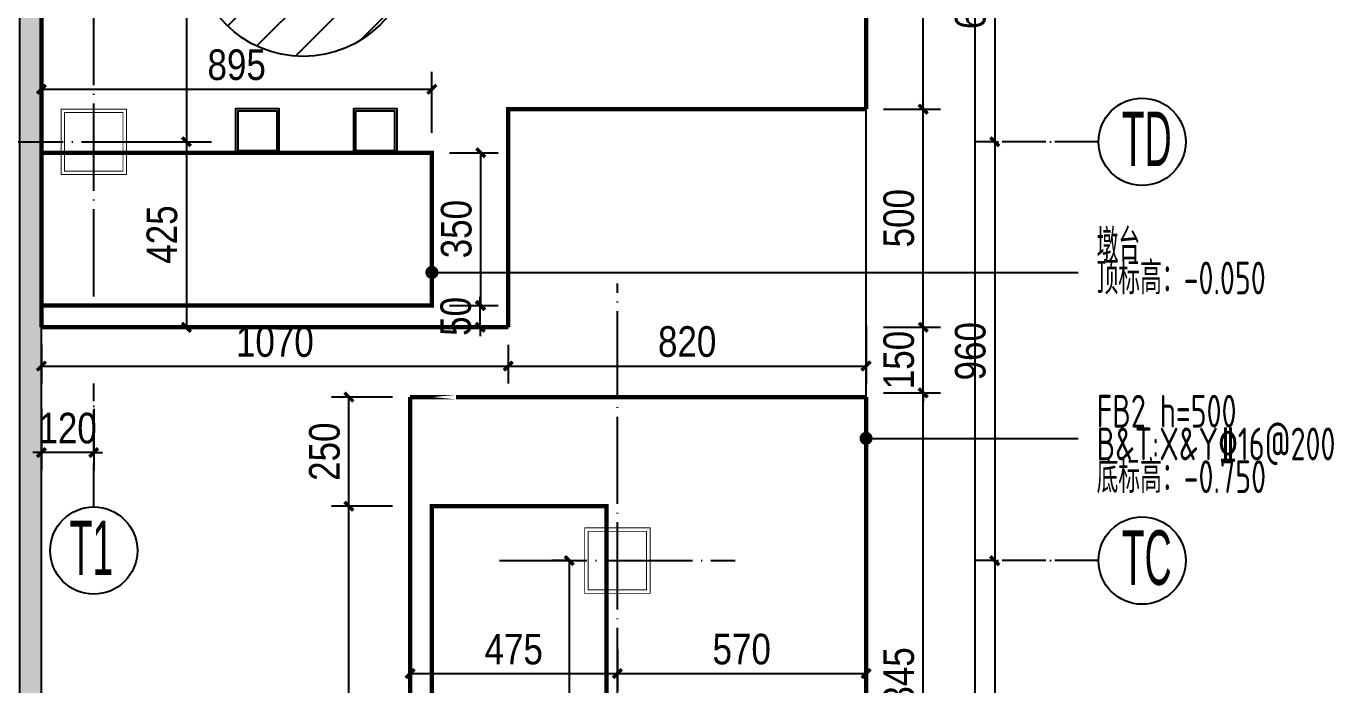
# Model space of a CAD drawing. Extents: x -40040 to 35635, y -182662 to -38118.
# Drawn here: x -5968 to -2971, y -93816 to -92307 of the extents above; entities that cross this region are included whole.
import ezdxf

# ---------------------------------------------------------------- set-up
doc = ezdxf.new("R2010")
doc.units = 0
doc.header["$LTSCALE"] = 1000
doc.header["$MEASUREMENT"] = 0
doc.linetypes.add('CENTER', pattern=[2, 1.25, -0.25, 0.25, -0.25])
doc.linetypes.add('DOTE', pattern=[2.42, 2, -0.2, 0.02, -0.2])
doc.layers.add('_0', color=7, linetype='Continuous', lineweight=25)
for name, color, linetype in [('A', 163, 'CENTER'), ('A-FLOR-STRS', 54, 'Continuous'), ('A-FURN-PATT-251', 251, 'Continuous'), ('A-SECT-005', 5, 'Continuous'), ('A-WALL-FULL', 5, 'Continuous'), ('AXIS', 3, 'Continuous'), ('GL', 131, 'Continuous'), ('JC', 7, 'Continuous'), ('核对', 2, 'Continuous')]:
    doc.layers.add(name, color=color, linetype=linetype)
doc.styles.add('DIM_T3', font='ARIALN.TTF')
doc.styles.get("Standard").update_dxf_attribs({"font": 'tssdengs.shx', "width": 0.7, "bigfont": 'tssdchn.shx'})
doc.dimstyles.new('_TCH_ARCH&&20', dxfattribs={"dimtxt": 70, "dimasz": 20, "dimexe": 40, "dimexo": 40, "dimgap": 20, "dimtad": 1, "dimdec": 0, "dimzin": 0, "dimdsep": 46, "dimtxsty": 'DIM_T3', "dimblk": 'ARCHTICK', "dimcen": 0.09, "dimclrd": 6, "dimclre": 6, "dimclrt": 6, "dimazin": 2, "dimtfac": 1, "dimtdec": 0, "dimtix": 1, "dimtmove": 2, "dimatfit": 3, "dimfxl": 100, "dimfxlon": 1, "dimtolj": 1, "dimtzin": 0, "dimarcsym": 0})

# ---------------------------------------------------------------- blocks, each defined once
blk = doc.blocks.new('basesisi')
at = {"layer": 'A-FURN-PATT-251'}
h = blk.add_hatch(color=256, dxfattribs=at)
h.dxf.hatch_style = 1
h.paths.add_polyline_path([(28193.4, -83147.1), (27933.4, -83147.1), (27933.4, -83197.1), (28243.4, -83197.1), (28243.4, -78867.1), (28193.4, -78867.1)])
blk.add_lwpolyline([(28193.4, -83147.1), (27933.4, -83147.1), (27933.4, -83197.1), (28243.4, -83197.1), (28243.4, -78867.1), (28193.4, -78867.1), (28193.4, -83147.1)], dxfattribs=at)
blk = doc.blocks.new('_ArchTick')
at = {"color": 0, "linetype": 'ByBlock', "const_width": 0.4}
blk.add_lwpolyline([(-0.5, -0.5), (0.5, 0.5)], dxfattribs=at)
blk = doc.blocks.new('*D882')
at = {"layer": 'Defpoints', "color": 0, "transparency": 16777216}
for p in [(-4043.3, -118147.1), (-3912.3, -118147.1), (-4088.3, -119491.7)]:
    blk.add_point(p, dxfattribs=at)
at = {"layer": 'JC', "color": 6, "lineweight": -2, "transparency": 16777216}
for p, q in [((-4003.3, -118147.1), (-3872.3, -118147.1)), ((-3912.3, -119491.7), (-3912.3, -118147.1)), ((-4048.3, -119491.7), (-3872.3, -119491.7))]:
    blk.add_line(p, q, dxfattribs=at)
at = {"layer": 'JC', "color": 6, "lineweight": -2, "transparency": 16777216, "xscale": 20, "yscale": 20, "zscale": 20}
for p, rotation in [((-3912.3, -118147.1), 90), ((-3912.3, -119491.7), 270)]:
    blk.add_blockref('_ArchTick', p, dxfattribs=dict(at, rotation=rotation))
at = {"layer": 'JC', "color": 6, "transparency": 16777216, "insert": (-3968, -118819.4), "char_height": 70, "attachment_point": 5, "rotation": 90, "style": 'DIM_T3'}
blk.add_mtext('\\A1;1345', dxfattribs=at)
blk = doc.blocks.new('*D883')
at = {"layer": 'Defpoints', "color": 0, "transparency": 16777216}
for p in [(-4043.3, -117997.1), (-3912.3, -117997.1), (-4043.3, -118147.1)]:
    blk.add_point(p, dxfattribs=at)
at = {"layer": 'JC', "color": 6, "lineweight": -2, "transparency": 16777216}
for p, q in [((-4003.3, -117997.1), (-3872.3, -117997.1)), ((-3912.3, -117997.1), (-3912.3, -117977.1)), ((-3912.3, -118147.1), (-3912.3, -117997.1)), ((-4003.3, -118147.1), (-3872.3, -118147.1)), ((-3912.3, -118147.1), (-3912.3, -118167.1))]:
    blk.add_line(p, q, dxfattribs=at)
at = {"layer": 'JC', "color": 6, "lineweight": -2, "transparency": 16777216, "xscale": 20, "yscale": 20, "zscale": 20}
for p, rotation in [((-3912.3, -117997.1), 270), ((-3912.3, -118147.1), 90)]:
    blk.add_blockref('_ArchTick', p, dxfattribs=dict(at, rotation=rotation))
at = {"layer": 'JC', "color": 6, "transparency": 16777216, "insert": (-3968, -118072.1), "char_height": 70, "attachment_point": 5, "rotation": 90, "style": 'DIM_T3'}
blk.add_mtext('\\A1;150', dxfattribs=at)
blk = doc.blocks.new('*D884')
at = {"layer": 'Defpoints', "color": 0, "transparency": 16777216}
for p in [(-4043.3, -117497.2), (-3912.3, -117497.2), (-4043.3, -117997.1)]:
    blk.add_point(p, dxfattribs=at)
at = {"layer": 'JC', "color": 6, "lineweight": -2, "transparency": 16777216}
for p, q in [((-4003.3, -117497.2), (-3872.3, -117497.2)), ((-3912.3, -117997.1), (-3912.3, -117497.2)), ((-4003.3, -117997.1), (-3872.3, -117997.1))]:
    blk.add_line(p, q, dxfattribs=at)
at = {"layer": 'JC', "color": 6, "lineweight": -2, "transparency": 16777216, "xscale": 20, "yscale": 20, "zscale": 20}
for p, rotation in [((-3912.3, -117497.2), 90), ((-3912.3, -117997.1), 270)]:
    blk.add_blockref('_ArchTick', p, dxfattribs=dict(at, rotation=rotation))
at = {"layer": 'JC', "color": 6, "transparency": 16777216, "insert": (-3968, -117747.2), "char_height": 70, "attachment_point": 5, "rotation": 90, "style": 'DIM_T3'}
blk.add_mtext('\\A1;500', dxfattribs=at)
blk = doc.blocks.new('*D885')
at = {"layer": 'Defpoints', "color": 0, "transparency": 16777216}
for p in [(-4088.3, -116921.7), (-3912.3, -116921.7), (-4043.3, -117497.2)]:
    blk.add_point(p, dxfattribs=at)
at = {"layer": 'JC', "color": 6, "lineweight": -2, "transparency": 16777216}
for p, q in [((-4048.3, -116921.7), (-3872.3, -116921.7)), ((-3912.3, -117497.2), (-3912.3, -116921.7)), ((-4003.3, -117497.2), (-3872.3, -117497.2))]:
    blk.add_line(p, q, dxfattribs=at)
at = {"layer": 'JC', "color": 6, "lineweight": -2, "transparency": 16777216, "xscale": 20, "yscale": 20, "zscale": 20}
for p, rotation in [((-3912.3, -116921.7), 90), ((-3912.3, -117497.2), 270)]:
    blk.add_blockref('_ArchTick', p, dxfattribs=dict(at, rotation=rotation))
at = {"layer": 'JC', "color": 6, "transparency": 16777216, "insert": (-3967.8, -117209.5), "char_height": 70, "attachment_point": 5, "rotation": 90, "style": 'DIM_T3'}
blk.add_mtext('\\A1;575', dxfattribs=at)
blk = doc.blocks.new('*D903')
at = {"layer": 'Defpoints', "color": 0, "transparency": 16777216}
for p in [(-5933.3, -117997.1), (-4863.3, -117997.1), (-4863.3, -118085.9)]:
    blk.add_point(p, dxfattribs=at)
at = {"layer": 'JC', "color": 6, "lineweight": -2, "transparency": 16777216}
for p, q in [((-5933.3, -118037.1), (-5933.3, -118125.9)), ((-4863.3, -118037.1), (-4863.3, -118125.9)), ((-5933.3, -118085.9), (-4863.3, -118085.9))]:
    blk.add_line(p, q, dxfattribs=at)
at = {"layer": 'JC', "color": 6, "lineweight": -2, "transparency": 16777216, "xscale": 20, "yscale": 20, "zscale": 20, "rotation": 180}
blk.add_blockref('_ArchTick', (-5933.3, -118085.9), dxfattribs=at)
at = {"layer": 'JC', "color": 6, "lineweight": -2, "transparency": 16777216, "xscale": 20, "yscale": 20, "zscale": 20}
blk.add_blockref('_ArchTick', (-4863.3, -118085.9), dxfattribs=at)
at = {"layer": 'JC', "color": 6, "transparency": 16777216, "insert": (-5398.3, -118030.2), "char_height": 70, "attachment_point": 5, "style": 'DIM_T3'}
blk.add_mtext('\\A1;1070', dxfattribs=at)
blk = doc.blocks.new('*D892')
at = {"layer": 'Defpoints', "color": 0, "transparency": 16777216}
for p in [(-4043.3, -117953.2), (-4863.3, -117997.1), (-4043.3, -118085.9)]:
    blk.add_point(p, dxfattribs=at)
at = {"layer": 'JC', "color": 6, "lineweight": -2, "transparency": 16777216}
for p, q in [((-4043.3, -117993.2), (-4043.3, -118125.9)), ((-4863.3, -118037.1), (-4863.3, -118125.9)), ((-4863.3, -118085.9), (-4043.3, -118085.9))]:
    blk.add_line(p, q, dxfattribs=at)
at = {"layer": 'JC', "color": 6, "lineweight": -2, "transparency": 16777216, "xscale": 20, "yscale": 20, "zscale": 20, "rotation": 180}
blk.add_blockref('_ArchTick', (-4863.3, -118085.9), dxfattribs=at)
at = {"layer": 'JC', "color": 6, "lineweight": -2, "transparency": 16777216, "xscale": 20, "yscale": 20, "zscale": 20}
blk.add_blockref('_ArchTick', (-4043.3, -118085.9), dxfattribs=at)
at = {"layer": 'JC', "color": 6, "transparency": 16777216, "insert": (-4453.3, -118030.2), "char_height": 70, "attachment_point": 5, "style": 'DIM_T3'}
blk.add_mtext('\\A1;820', dxfattribs=at)
blk = doc.blocks.new('*D869')
at = {"layer": 'Defpoints', "color": 0, "transparency": 16777216}
for p in [(-5088.3, -118694.5), (-4613.3, -118694.5), (-4613.3, -118790.6)]:
    blk.add_point(p, dxfattribs=at)
at = {"layer": 'JC', "color": 6, "lineweight": -2, "transparency": 16777216}
for p, q in [((-5088.3, -118734.5), (-5088.3, -118830.6)), ((-4613.3, -118734.5), (-4613.3, -118830.6)), ((-5088.3, -118790.6), (-4613.3, -118790.6))]:
    blk.add_line(p, q, dxfattribs=at)
at = {"layer": 'JC', "color": 6, "lineweight": -2, "transparency": 16777216, "xscale": 20, "yscale": 20, "zscale": 20, "rotation": 180}
blk.add_blockref('_ArchTick', (-5088.3, -118790.6), dxfattribs=at)
at = {"layer": 'JC', "color": 6, "lineweight": -2, "transparency": 16777216, "xscale": 20, "yscale": 20, "zscale": 20}
blk.add_blockref('_ArchTick', (-4613.3, -118790.6), dxfattribs=at)
at = {"layer": 'JC', "color": 6, "transparency": 16777216, "insert": (-4850.8, -118735), "char_height": 70, "attachment_point": 5, "style": 'DIM_T3'}
blk.add_mtext('\\A1;475', dxfattribs=at)
blk = doc.blocks.new('*D870')
at = {"layer": 'Defpoints', "color": 0, "transparency": 16777216}
for p in [(-4613.3, -118694.5), (-4043.3, -118690.7), (-4043.3, -118790.6)]:
    blk.add_point(p, dxfattribs=at)
at = {"layer": 'JC', "color": 6, "lineweight": -2, "transparency": 16777216}
for p, q in [((-4613.3, -118734.5), (-4613.3, -118830.6)), ((-4043.3, -118730.7), (-4043.3, -118830.6)), ((-4613.3, -118790.6), (-4043.3, -118790.6))]:
    blk.add_line(p, q, dxfattribs=at)
at = {"layer": 'JC', "color": 6, "lineweight": -2, "transparency": 16777216, "xscale": 20, "yscale": 20, "zscale": 20, "rotation": 180}
blk.add_blockref('_ArchTick', (-4613.3, -118790.6), dxfattribs=at)
at = {"layer": 'JC', "color": 6, "lineweight": -2, "transparency": 16777216, "xscale": 20, "yscale": 20, "zscale": 20}
blk.add_blockref('_ArchTick', (-4043.3, -118790.6), dxfattribs=at)
at = {"layer": 'JC', "color": 6, "transparency": 16777216, "insert": (-4328.3, -118734.9), "char_height": 70, "attachment_point": 5, "style": 'DIM_T3'}
blk.add_mtext('\\A1;570', dxfattribs=at)
blk = doc.blocks.new('*D897')
at = {"layer": 'Defpoints', "color": 0, "transparency": 16777216}
for p in [(-5687.9, -116547.2), (-5687.9, -117572.2), (-5601, -117572.2)]:
    blk.add_point(p, dxfattribs=at)
at = {"layer": 'JC', "color": 6, "lineweight": -2, "transparency": 16777216}
for p, q in [((-5647.9, -116547.2), (-5561, -116547.2)), ((-5601, -116547.2), (-5601, -117572.2)), ((-5647.9, -117572.2), (-5561, -117572.2))]:
    blk.add_line(p, q, dxfattribs=at)
at = {"layer": 'JC', "color": 6, "lineweight": -2, "transparency": 16777216, "xscale": 20, "yscale": 20, "zscale": 20}
for p, rotation in [((-5601, -116547.2), 90), ((-5601, -117572.2), 270)]:
    blk.add_blockref('_ArchTick', p, dxfattribs=dict(at, rotation=rotation))
at = {"layer": 'JC', "color": 6, "transparency": 16777216, "insert": (-5656.8, -117059.7), "char_height": 70, "attachment_point": 5, "rotation": 90, "style": 'DIM_T3'}
blk.add_mtext('\\A1;1025', dxfattribs=at)
blk = doc.blocks.new('*D898')
at = {"layer": 'Defpoints', "color": 0, "transparency": 16777216}
for p in [(-5687.9, -117572.2), (-5601, -117997.1), (-5601, -117997.1)]:
    blk.add_point(p, dxfattribs=at)
at = {"layer": 'JC', "color": 6, "lineweight": -2, "transparency": 16777216}
for p, q in [((-5647.9, -117572.2), (-5561, -117572.2)), ((-5601, -117572.2), (-5601, -117997.1)), ((-5641, -117997.1), (-5641, -117997.1))]:
    blk.add_line(p, q, dxfattribs=at)
at = {"layer": 'JC', "color": 6, "lineweight": -2, "transparency": 16777216, "xscale": 20, "yscale": 20, "zscale": 20}
for p, rotation in [((-5601, -117572.2), 90), ((-5601, -117997.1), 270)]:
    blk.add_blockref('_ArchTick', p, dxfattribs=dict(at, rotation=rotation))
at = {"layer": 'JC', "color": 6, "transparency": 16777216, "insert": (-5656.8, -117784.7), "char_height": 70, "attachment_point": 5, "rotation": 90, "style": 'DIM_T3'}
blk.add_mtext('\\A1;425', dxfattribs=at)
blk = doc.blocks.new('*D852')
at = {"layer": 'Defpoints', "color": 0, "transparency": 16777216}
for p in [(-4955.1, -117947.2), (-4927.6, -117947.2), (-4955.1, -117997.1)]:
    blk.add_point(p, dxfattribs=at)
at = {"layer": '核对', "color": 6, "lineweight": -2, "transparency": 16777216}
for p, q in [((-4927.6, -117947.2), (-4927.6, -117927.2)), ((-4927.6, -117947.2), (-4887.6, -117947.2)), ((-4927.6, -117997.1), (-4927.6, -117947.2)), ((-4927.6, -117997.1), (-4887.6, -117997.1)), ((-4927.6, -117997.1), (-4927.6, -118017.1))]:
    blk.add_line(p, q, dxfattribs=at)
at = {"layer": '核对', "color": 6, "lineweight": -2, "transparency": 16777216, "xscale": 20, "yscale": 20, "zscale": 20}
for p, rotation in [((-4927.6, -117947.2), 270), ((-4927.6, -117997.1), 90)]:
    blk.add_blockref('_ArchTick', p, dxfattribs=dict(at, rotation=rotation))
at = {"layer": '核对', "color": 6, "transparency": 16777216, "insert": (-4983.4, -117972.2), "char_height": 70, "attachment_point": 5, "rotation": 90, "style": 'DIM_T3'}
blk.add_mtext('\\A1;50', dxfattribs=at)
blk = doc.blocks.new('*D853')
at = {"layer": 'Defpoints', "color": 0, "transparency": 16777216}
for p in [(-5038.3, -117597.2), (-4926.5, -117597.2), (-5038.3, -117947.2)]:
    blk.add_point(p, dxfattribs=at)
at = {"layer": '核对', "color": 6, "lineweight": -2, "transparency": 16777216}
for p, q in [((-4998.3, -117597.2), (-4886.5, -117597.2)), ((-4926.5, -117947.2), (-4926.5, -117597.2)), ((-4998.3, -117947.2), (-4886.5, -117947.2))]:
    blk.add_line(p, q, dxfattribs=at)
at = {"layer": '核对', "color": 6, "lineweight": -2, "transparency": 16777216, "xscale": 20, "yscale": 20, "zscale": 20}
for p, rotation in [((-4926.5, -117597.2), 90), ((-4926.5, -117947.2), 270)]:
    blk.add_blockref('_ArchTick', p, dxfattribs=dict(at, rotation=rotation))
at = {"layer": '核对', "color": 6, "transparency": 16777216, "insert": (-4982.2, -117772.2), "char_height": 70, "attachment_point": 5, "rotation": 90, "style": 'DIM_T3'}
blk.add_mtext('\\A1;350', dxfattribs=at)
blk = doc.blocks.new('*D854')
at = {"layer": 'Defpoints', "color": 0, "transparency": 16777216}
for p in [(-5038.3, -117451.7), (-5933.3, -117597.2), (-5038.3, -117597.2)]:
    blk.add_point(p, dxfattribs=at)
at = {"layer": '核对', "color": 6, "lineweight": -2, "transparency": 16777216}
for p, q in [((-5933.3, -117551.7), (-5933.3, -117411.7)), ((-5038.3, -117551.7), (-5038.3, -117411.7)), ((-5933.3, -117451.7), (-5038.3, -117451.7))]:
    blk.add_line(p, q, dxfattribs=at)
at = {"layer": '核对', "color": 6, "lineweight": -2, "transparency": 16777216, "xscale": 20, "yscale": 20, "zscale": 20, "rotation": 180}
blk.add_blockref('_ArchTick', (-5933.3, -117451.7), dxfattribs=at)
at = {"layer": '核对', "color": 6, "lineweight": -2, "transparency": 16777216, "xscale": 20, "yscale": 20, "zscale": 20}
blk.add_blockref('_ArchTick', (-5038.3, -117451.7), dxfattribs=at)
at = {"layer": '核对', "color": 6, "transparency": 16777216, "insert": (-5485.8, -117395.9), "char_height": 70, "attachment_point": 5, "style": 'DIM_T3'}
blk.add_mtext('\\A1;895', dxfattribs=at)
blk = doc.blocks.new('*D900')
at = {"layer": 'Defpoints', "color": 0, "transparency": 16777216}
for p in [(-5228.5, -118407.2), (-5038.3, -118407.2), (-5038.3, -120017.2)]:
    blk.add_point(p, dxfattribs=at)
at = {"layer": 'JC', "color": 6, "lineweight": -2, "transparency": 16777216}
for p, q in [((-5128.5, -118407.2), (-5268.5, -118407.2)), ((-5228.5, -120017.2), (-5228.5, -118407.2)), ((-5128.5, -120017.2), (-5268.5, -120017.2))]:
    blk.add_line(p, q, dxfattribs=at)
at = {"layer": 'JC', "color": 6, "lineweight": -2, "transparency": 16777216, "xscale": 20, "yscale": 20, "zscale": 20}
for p, rotation in [((-5228.5, -118407.2), 90), ((-5228.5, -120017.2), 270)]:
    blk.add_blockref('_ArchTick', p, dxfattribs=dict(at, rotation=rotation))
at = {"layer": 'JC', "color": 6, "transparency": 16777216, "insert": (-5284.3, -119212.2), "char_height": 70, "attachment_point": 5, "rotation": 90, "style": 'DIM_T3'}
blk.add_mtext('\\A1;1610', dxfattribs=at)
blk = doc.blocks.new('*D858')
at = {"layer": 'Defpoints', "color": 0, "transparency": 16777216}
for p in [(-5228.5, -118157.1), (-5088.3, -118157.1), (-5038.3, -118407.2)]:
    blk.add_point(p, dxfattribs=at)
at = {"layer": '核对', "color": 6, "lineweight": -2, "transparency": 16777216}
for p, q in [((-5128.5, -118157.1), (-5268.5, -118157.1)), ((-5228.5, -118407.2), (-5228.5, -118157.1)), ((-5128.5, -118407.2), (-5268.5, -118407.2))]:
    blk.add_line(p, q, dxfattribs=at)
at = {"layer": '核对', "color": 6, "lineweight": -2, "transparency": 16777216, "xscale": 20, "yscale": 20, "zscale": 20}
for p, rotation in [((-5228.5, -118157.1), 90), ((-5228.5, -118407.2), 270)]:
    blk.add_blockref('_ArchTick', p, dxfattribs=dict(at, rotation=rotation))
at = {"layer": '核对', "color": 6, "transparency": 16777216, "insert": (-5284.3, -118282.2), "char_height": 70, "attachment_point": 5, "rotation": 90, "style": 'DIM_T3'}
blk.add_mtext('\\A1;250', dxfattribs=at)
blk = doc.blocks.new('*D847')
at = {"layer": 'Defpoints', "color": 0, "transparency": 16777216}
for p in [(-4688.3, -118531.7), (-4723.4, -119491.7), (-4433.3, -119491.7)]:
    blk.add_point(p, dxfattribs=at)
at = {"layer": 'JC', "color": 6, "lineweight": -2, "transparency": 16777216}
for p, q in [((-4728.3, -118531.7), (-4763.4, -118531.7)), ((-4723.4, -118531.7), (-4723.4, -119491.7)), ((-4473.3, -119491.7), (-4763.4, -119491.7))]:
    blk.add_line(p, q, dxfattribs=at)
at = {"layer": 'JC', "color": 6, "lineweight": -2, "transparency": 16777216, "xscale": 20, "yscale": 20, "zscale": 20}
for p, rotation in [((-4723.4, -118531.7), 90), ((-4723.4, -119491.7), 270)]:
    blk.add_blockref('_ArchTick', p, dxfattribs=dict(at, rotation=rotation))
at = {"layer": 'JC', "color": 6, "transparency": 16777216, "insert": (-4779.1, -119011.7), "char_height": 70, "attachment_point": 5, "rotation": 90, "style": 'DIM_T3'}
blk.add_mtext('\\A1;960', dxfattribs=at)
blk = doc.blocks.new('*D842')
at = {"layer": 'Defpoints', "color": 0, "transparency": 16777216}
for p in [(-3748.4, -116921.7), (-3748.4, -117572.2), (-3748.4, -117572.2)]:
    blk.add_point(p, dxfattribs=at)
at = {"layer": '核对', "color": 6, "lineweight": -2, "transparency": 16777216}
for p, q in [((-3748.4, -116921.7), (-3788.4, -116921.7)), ((-3748.4, -116921.7), (-3748.4, -117572.2)), ((-3748.4, -117572.2), (-3788.4, -117572.2))]:
    blk.add_line(p, q, dxfattribs=at)
at = {"layer": '核对', "color": 6, "lineweight": -2, "transparency": 16777216, "xscale": 20, "yscale": 20, "zscale": 20}
for p, rotation in [((-3748.4, -116921.7), 90), ((-3748.4, -117572.2), 270)]:
    blk.add_blockref('_ArchTick', p, dxfattribs=dict(at, rotation=rotation))
at = {"layer": '核对', "color": 6, "transparency": 16777216, "insert": (-3804.1, -117247), "char_height": 70, "attachment_point": 5, "rotation": 90, "style": 'DIM_T3'}
blk.add_mtext('\\A1;650', dxfattribs=at)
blk = doc.blocks.new('*D843')
at = {"layer": 'Defpoints', "color": 0, "transparency": 16777216}
for p in [(-3748.4, -117572.2), (-3748.4, -118531.7), (-3748.4, -118531.7)]:
    blk.add_point(p, dxfattribs=at)
at = {"layer": '核对', "color": 6, "lineweight": -2, "transparency": 16777216}
for p, q in [((-3748.4, -117572.2), (-3788.4, -117572.2)), ((-3748.4, -117572.2), (-3748.4, -118531.7)), ((-3748.4, -118531.7), (-3788.4, -118531.7))]:
    blk.add_line(p, q, dxfattribs=at)
at = {"layer": '核对', "color": 6, "lineweight": -2, "transparency": 16777216, "xscale": 20, "yscale": 20, "zscale": 20}
for p, rotation in [((-3748.4, -117572.2), 90), ((-3748.4, -118531.7), 270)]:
    blk.add_blockref('_ArchTick', p, dxfattribs=dict(at, rotation=rotation))
at = {"layer": '核对', "color": 6, "transparency": 16777216, "insert": (-3804.1, -118052), "char_height": 70, "attachment_point": 5, "rotation": 90, "style": 'DIM_T3'}
blk.add_mtext('\\A1;960', dxfattribs=at)
blk = doc.blocks.new('*D844')
at = {"layer": 'Defpoints', "color": 0, "transparency": 16777216}
for p in [(-3748.4, -118531.7), (-3748.4, -119491.7), (-3651.9, -119491.7)]:
    blk.add_point(p, dxfattribs=at)
at = {"layer": '核对', "color": 6, "lineweight": -2, "transparency": 16777216}
for p, q in [((-3748.4, -118531.7), (-3788.4, -118531.7)), ((-3748.4, -118531.7), (-3748.4, -119491.7)), ((-3691.9, -119491.7), (-3788.4, -119491.7))]:
    blk.add_line(p, q, dxfattribs=at)
at = {"layer": '核对', "color": 6, "lineweight": -2, "transparency": 16777216, "xscale": 20, "yscale": 20, "zscale": 20}
for p, rotation in [((-3748.4, -118531.7), 90), ((-3748.4, -119491.7), 270)]:
    blk.add_blockref('_ArchTick', p, dxfattribs=dict(at, rotation=rotation))
at = {"layer": '核对', "color": 6, "transparency": 16777216, "insert": (-3804.1, -119011.7), "char_height": 70, "attachment_point": 5, "rotation": 90, "style": 'DIM_T3'}
blk.add_mtext('\\A1;960', dxfattribs=at)
blk = doc.blocks.new('*D839')
at = {"layer": 'Defpoints', "color": 0, "transparency": 16777216}
for p in [(-5933.3, -118085.9), (-5813.3, -118085.9), (-5933.3, -118284.2)]:
    blk.add_point(p, dxfattribs=at)
at = {"layer": '核对', "color": 6, "lineweight": -2, "transparency": 16777216}
for p, q in [((-5933.3, -118184.2), (-5933.3, -118324.2)), ((-5813.3, -118184.2), (-5813.3, -118324.2)), ((-5933.3, -118284.2), (-5953.3, -118284.2)), ((-5813.3, -118284.2), (-5933.3, -118284.2)), ((-5813.3, -118284.2), (-5793.3, -118284.2))]:
    blk.add_line(p, q, dxfattribs=at)
at = {"layer": '核对', "color": 6, "lineweight": -2, "transparency": 16777216, "xscale": 20, "yscale": 20, "zscale": 20}
blk.add_blockref('_ArchTick', (-5933.3, -118284.2), dxfattribs=at)
at = {"layer": '核对', "color": 6, "lineweight": -2, "transparency": 16777216, "xscale": 20, "yscale": 20, "zscale": 20, "rotation": 180}
blk.add_blockref('_ArchTick', (-5813.3, -118284.2), dxfattribs=at)
at = {"layer": '核对', "color": 6, "transparency": 16777216, "insert": (-5873.3, -118228.5), "char_height": 70, "attachment_point": 5, "style": 'DIM_T3'}
blk.add_mtext('\\A1;120', dxfattribs=at)
blk = doc.blocks.new('00')
at = {"layer": 'A', "ltscale": 0.3}
for p, q in [((28518.3, -127585.9), (28518.3, -113480.5)), ((30408.3, -127585.9), (30408.3, -113480.5))]:
    blk.add_line(p, q, dxfattribs=at)
blk = doc.blocks.new('shuijinnb')
at = {"layer": 'A-SECT-005'}
h = blk.add_hatch(dxfattribs=at)
h.set_pattern_fill('ANSI31', color=1, scale=50)
h.set_pattern_definition([(45, (-46462.45, 1104.22), (-56.1266, 56.1266), [])])
edge = h.paths.add_edge_path()
edge.add_arc((-5333.3, -117126.7), 250, 0, 360)
edge = h.paths.add_edge_path()
edge.add_arc((-5693.3, -123676.7), 250, 0, 360)
edge = h.paths.add_edge_path()
edge.add_arc((-5143.3, -124276.7), 250, 0, 360)
at = {"layer": 'A-SECT-005', "color": 1}
blk.add_circle((-5333.3, -117126.7), 250, dxfattribs=at)
blk = doc.blocks.new('TZ')
at = {"layer": 'GL', "color": 3, "linetype": 'DOTE', "ltscale": 0.05}
for p, q in [((15995, -117572.2), (15712.3, -117572.2)), ((13692.3, -118408.7), (13692.3, -118125.9)), ((15995, -118531.7), (15712.3, -118531.7))]:
    blk.add_line(p, q, dxfattribs=at)
at = {"layer": 'GL', "color": 3}
for centre in [(16095, -117572.2), (13692.3, -118508.7), (16095, -118531.7)]:
    blk.add_circle(centre, 100, dxfattribs=at)
at = {"layer": 'GL', "color": 3, "style": 'DIM_T3', "width": 0.6}
for s, p in [('TD', (16048.2, -117627.8)), ('T1', (13636.7, -118565)), ('TC', (16048.2, -118587.3))]:
    blk.add_text(s, height=125, dxfattribs=at).set_placement(p)
blk = doc.blocks.new('MZ100')
at = {"layer": '核对', "color": 3}
for points in [[(-40891.1, -80762.1), (-40791.1, -80762.1), (-40791.1, -80662.1), (-40891.1, -80662.1)], [(-40886.1, -80757.1), (-40796.1, -80757.1), (-40796.1, -80667.1), (-40886.1, -80667.1)]]:
    blk.add_lwpolyline(points, close=True, dxfattribs=at)
blk = doc.blocks.new('JC20260725')
at = {"layer": 'AXIS', "color": 2, "linetype": 'DOTE', "ltscale": 0.1}
for p, q in [((-5813.3, -117926.5), (-5813.3, -116937.2)), ((-6083.3, -117572.2), (-5543.3, -117572.2)), ((-4613.3, -118886), (-4613.3, -117896.7)), ((-4883.3, -118531.7), (-4343.3, -118531.7))]:
    blk.add_line(p, q, dxfattribs=at)
at = {"layer": 'GL'}
blk.add_line((-4538.3, -117497.2), (-4088.3, -117497.2), dxfattribs=at)
at = {"layer": 'GL', "color": 3}
blk.add_line((-5038.3, -117871.4), (-3557.3, -117871.4), dxfattribs=at)
at = {"layer": 'GL', "color": 7}
blk.add_line((-4043.3, -118251.6), (-3557.3, -118251.6), dxfattribs=at)
at = {"layer": 'GL', "color": 3, "const_width": 2}
for points in [[(-5888.3, -117497.2), (-5738.3, -117497.2), (-5738.3, -117647.2), (-5888.3, -117647.2)], [(-5880.3, -117505.2), (-5746.3, -117505.2), (-5746.3, -117639.2), (-5880.3, -117639.2)], [(-4688.3, -118456.7), (-4538.3, -118456.7), (-4538.3, -118606.7), (-4688.3, -118606.7)], [(-4680.3, -118464.7), (-4546.3, -118464.7), (-4546.3, -118598.7), (-4680.3, -118598.7)]]:
    blk.add_lwpolyline(points, close=True, dxfattribs=at)
at = {"layer": 'GL', "color": 3, "const_width": 15}
blk.add_lwpolyline([(-5045.8, -117871.4, 1), (-5030.8, -117871.4, 1)], format="xyb", close=True, dxfattribs=at)
at = {"layer": 'GL', "color": 7, "const_width": 15}
blk.add_lwpolyline([(-4050.8, -118251.6, 1), (-4035.8, -118251.6, 1)], format="xyb", close=True, dxfattribs=at)
at = {"layer": 'JC', "color": 2, "const_width": 10}
for points in [[(-4043.3, -117497.2), (-4043.3, -116346.7), (-4863.3, -116346.7)], [(-5933.3, -116547.2), (-5933.3, -117997.1)], [(-4043.3, -117497.2), (-4863.3, -117497.2), (-4863.3, -117997.1)], [(-5088.3, -117997.1), (-5933.3, -117997.1)], [(-5088.3, -117997.1), (-4863.3, -117997.1)], [(-4983.3, -118157.1), (-4043.3, -118157.1)]]:
    blk.add_lwpolyline(points, dxfattribs=at)
at = {"layer": 'JC', "color": 9, "const_width": 10}
blk.add_lwpolyline([(-5038.3, -117597.2), (-5933.3, -117597.2), (-5933.3, -117947.2), (-5038.3, -117947.2)], close=True, dxfattribs=at)
at = {"layer": 'JC', "color": 40, "const_width": 10}
for points in [[(-5088.3, -118955.1), (-5088.3, -118157.1)], [(-4983.3, -118157.1), (-5088.3, -118157.1), (-4983.3, -118157.1)], [(-4043.3, -118955.1), (-4043.3, -118955.1), (-4043.3, -118157.1)]]:
    blk.add_lwpolyline(points, dxfattribs=at)
at = {"layer": 'JC', "color": 9, "const_width": 10}
blk.add_lwpolyline([(-5038.3, -118407.2), (-5038.3, -120017.2), (-4043.3, -120017.2), (-4043.3, -119867.2), (-4638.3, -119867.2), (-4638.3, -118407.2), (-5038.3, -118407.2)], dxfattribs=at)
at = {"layer": 'JC', "color": 3, "width": 0.7}
for s, p in [('墩台', (-3514.9, -117846.7)), ('顶标高：-0.050', (-3514.9, -117921.7))]:
    blk.add_text(s, height=75, dxfattribs=at).set_placement(p)
at = {"layer": 'JC', "color": 7, "width": 0.7}
for s, p in [('FB2 h=500', (-3514.9, -118226.9)), ('B&T:X&Y%%13216@200 ', (-3514.9, -118301.9)), ('底标高：-0.750', (-3514.9, -118376.9))]:
    blk.add_text(s, height=75, dxfattribs=at).set_placement(p)
at = {"layer": 'JC', "color": 2}
for base, p1, p2, override, picture, middle in [((-5601, -117572.2), (-5687.9, -116547.2), (-5687.9, -117572.2), {"dimexo": 40, "dimfxl": 1.5, "dimfxlon": 0}, '*D897', (-5656.8, -117059.7)), ((-3912.25, -116921.7498), (-4043.3203, -117497.2333), (-4088.3203, -116921.7498), {"dimexo": 40, "dimfxl": 1.5, "dimfxlon": 0}, '*D885', (-3967.8469, -117209.4916)), ((-3912.3, -117497.2), (-4043.3, -117997.1), (-4043.3, -117497.2), {"dimexo": 40, "dimfxl": 1.5, "dimfxlon": 0}, '*D884', (-3968, -117747.2)), ((-5601, -117997.1), (-5687.9, -117572.2), (-5601, -117997.1), {"dimexo": 40, "dimfxl": 1.5, "dimfxlon": 0}, '*D898', (-5656.8, -117784.7)), ((-3912.3, -117997.1), (-4043.3, -118147.1), (-4043.3, -117997.1), {"dimexo": 40, "dimfxl": 1.5, "dimfxlon": 0}, '*D883', (-3968, -118072.1)), ((-3912.3, -118147.1), (-4088.3, -119491.7), (-4043.3, -118147.1), {"dimexo": 40, "dimfxl": 1.5, "dimfxlon": 0}, '*D882', (-3968, -118819.4)), ((-4723.4, -119491.7), (-4688.3, -118531.7), (-4433.3, -119491.7), {"dimfxl": 1.5, "dimfxlon": 0}, '*D847', (-4779.1, -119011.7))]:
    dim = blk.add_linear_dim(base=base, p1=p1, p2=p2, angle=90, dimstyle='_TCH_ARCH&&20', override=override, dxfattribs=at)
    dim.commit()
    dim.dimension.update_dxf_attribs({"geometry": picture, "text_midpoint": middle})
for base, p1, p2, picture, middle in [((-4043.3, -118085.9), (-4863.3, -117997.1), (-4043.3, -117953.2), '*D892', (-4453.3, -118030.2)), ((-4863.3, -118085.9), (-5933.3, -117997.1), (-4863.3, -117997.1), '*D903', (-5398.3, -118030.2)), ((-4613.3, -118790.6), (-5088.3, -118694.5), (-4613.3, -118694.5), '*D869', (-4850.8, -118735)), ((-4043.3, -118790.6), (-4613.3, -118694.5), (-4043.3, -118690.7), '*D870', (-4328.3, -118734.9))]:
    dim = blk.add_linear_dim(base=base, p1=p1, p2=p2, dimstyle='_TCH_ARCH&&20', override={"dimexo": 40, "dimfxl": 1.5, "dimfxlon": 0}, dxfattribs=at)
    dim.commit()
    dim.dimension.update_dxf_attribs({"geometry": picture, "text_midpoint": middle})
at = {"layer": 'JC', "color": 9}
dim = blk.add_linear_dim(base=(-5228.5, -118407.2), p1=(-5038.3, -120017.2), p2=(-5038.3, -118407.2), angle=90, dimstyle='_TCH_ARCH&&20', dxfattribs=at)
dim.commit()
dim.dimension.update_dxf_attribs({"geometry": '*D900', "text_midpoint": (-5284.3, -119212.2)})
at = {"layer": '核对'}
for base, p1, p2, picture, middle in [((-3748.367, -117572.2333), (-3748.367, -116921.7498), (-3748.367, -117572.2333), '*D842', (-3804.1071, -117246.9916)), ((-3748.367, -118531.7498), (-3748.367, -117572.2333), (-3748.367, -118531.7498), '*D843', (-3804.1071, -118051.9916)), ((-4926.5, -117597.2), (-5038.3, -117947.2), (-5038.3, -117597.2), '*D853', (-4982.2, -117772.2)), ((-4927.6, -117947.2), (-4955.1, -117997.1), (-4955.1, -117947.2), '*D852', (-4983.4, -117972.2)), ((-5228.5, -118157.1), (-5038.3, -118407.2), (-5088.3, -118157.1), '*D858', (-5284.3, -118282.2)), ((-3748.4, -119491.7), (-3748.4, -118531.7), (-3651.9, -119491.7), '*D844', (-3804.1, -119011.7))]:
    dim = blk.add_linear_dim(base=base, p1=p1, p2=p2, angle=90, dimstyle='_TCH_ARCH&&20', dxfattribs=at)
    dim.commit()
    dim.dimension.update_dxf_attribs({"geometry": picture, "text_midpoint": middle})
for base, p1, p2, picture, middle in [((-5038.3, -117451.7), (-5933.3, -117597.2), (-5038.3, -117597.2), '*D854', (-5485.8, -117395.9)), ((-5933.3, -118284.2), (-5813.3, -118085.9), (-5933.3, -118085.9), '*D839', (-5873.3, -118228.5))]:
    dim = blk.add_linear_dim(base=base, p1=p1, p2=p2, dimstyle='_TCH_ARCH&&20', dxfattribs=at)
    dim.commit()
    dim.dimension.update_dxf_attribs({"geometry": picture, "text_midpoint": middle})

msp = doc.modelspace()

# ---------------------------------------------------------------- linework, layer by layer
at = {"layer": 'A-FLOR-STRS'}
for p, q in [((-4043.3, -102768.4), (-4043.3, -88632.9)), ((-3793.3, -102768.4), (-3793.3, -88632.9))]:
    msp.add_line(p, q, dxfattribs=at)
at = {"layer": 'A-WALL-FULL'}
msp.add_line((-5933.3, -95031.7), (-5933.3, -88632.9), dxfattribs=at)

# ---------------------------------------------------------------- block references
at = {"layer": '_0', "color": 6}
msp.add_blockref('basesisi', (-34176.7, -11834.7), dxfattribs=at)
at = {"layer": 'GL'}
msp.add_blockref('TZ', (-19505.6, 25000), dxfattribs=at)
at = {"layer": 'JC', "color": 2}
msp.add_blockref('JC20260725', (0, 25000), dxfattribs=at)
at = {"layer": '核对', "color": 2}
msp.add_blockref('00', (-34451.6, 25000), dxfattribs=at)
at = {"layer": '核对', "color": 1}
msp.add_blockref('shuijinnb', (0, 25000), dxfattribs=at)
at = {"layer": '核对'}
for p in [(35402.8, -11834.7), (35672.8, -11834.7)]:
    msp.add_blockref('MZ100', p, dxfattribs=at)

doc.saveas('drawing.dxf')
